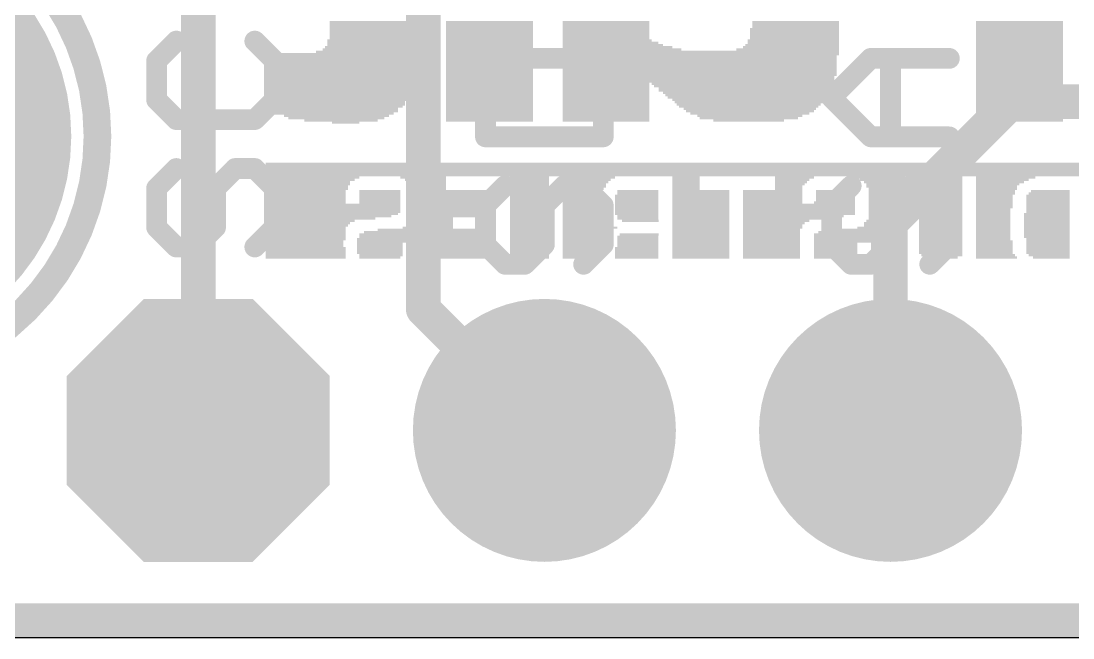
# Model space of a CAD drawing. Extents: x -0.1 to 30.5, y 0 to 19.2.
# Drawn here: x 3.78 to 11.5, y 0 to 4.53 of the extents above; entities that cross this region are included whole.
import ezdxf

# ---------------------------------------------------------------- set-up
doc = ezdxf.new("R2010")
doc.units = 0
for name, color, linetype in [('1', 12, 'CONTINUOUS'), ('16', 132, 'CONTINUOUS'), ('17', 110, 'CONTINUOUS'), ('20', 53, 'CONTINUOUS'), ('21', 40, 'CONTINUOUS'), ('22', 6, 'CONTINUOUS')]:
    doc.layers.add(name, color=color, linetype=linetype)

# ---------------------------------------------------------------- blocks, each defined once
blk = doc.blocks.new('OCTAGONP')
at = {"const_width": 0.5}
blk.add_lwpolyline([(-0.25, -0.1036), (-0.25, 0.1036), (-0.1036, 0.25), (0.1036, 0.25), (0.25, 0.1036), (0.25, -0.1036), (0.1036, -0.25), (-0.1036, -0.25), (-0.25, -0.1036), (-0.25, 0.1036)], dxfattribs=at)
blk = doc.blocks.new('ROUNDP')
at = {"const_width": 0.5}
blk.add_lwpolyline([(0, -0.25, 1), (0, 0.25, 1), (0, -0.25)], format="xyb", dxfattribs=at)
blk = doc.blocks.new('RECT')
blk.add_solid([(-0.5, -0.5), (0.5, -0.5), (-0.5, 0.5), (0.5, 0.5)])

msp = doc.modelspace()

# ---------------------------------------------------------------- linework, layer by layer
at = {"layer": '1', "const_width": 0.254}
for points in [[(6.731, 6.096), (6.731, 2.413)], [(11.049, 3.937), (10.16, 3.048)], [(12.573, 3.937), (11.049, 3.937)], [(10.16, 3.048), (10.16, 1.524)], [(6.731, 2.413), (7.62, 1.524)]]:
    msp.add_lwpolyline(points, dxfattribs=at)
at = {"layer": '1', "const_width": 0.127}
for points in [[(11.049, 4.0005, 1), (11.049, 3.8735)], [(11.0939, 3.8921, 1), (11.0041, 3.9819)], [(10.2235, 3.048, 1), (10.0965, 3.048)], [(10.1151, 3.0929, 1), (10.2049, 3.0031)], [(6.7759, 2.4579, 1), (6.6861, 2.3681)], [(6.6675, 2.413, 1), (6.7945, 2.413)], [(7.5751, 1.4791, 1), (7.6649, 1.5689)], [(10.0965, 1.524, 1), (10.2235, 1.524)]]:
    msp.add_lwpolyline(points, format="xyb", dxfattribs=at)
at = {"layer": '16', "const_width": 0.254}
for points in [[(5.08, 1.524), (5.08, 14.351)], [(0, 0.127), (30.353, 0.127)]]:
    msp.add_lwpolyline(points, dxfattribs=at)
at = {"layer": '16', "const_width": 0.127}
msp.add_lwpolyline([(5.0165, 1.524, 1), (5.1435, 1.524)], format="xyb", dxfattribs=at)
at = {"layer": '20'}
msp.add_line((27.94, 0), (2.54, 0), dxfattribs=at)
at = {"layer": '21'}
for points, const_width in [([(2.54, 1.883, 1), (2.54, 5.483, 1), (2.54, 1.883)], 0.2032), ([(4.9455, 4.355, 1), (4.8916, 4.4089)], 0.0762), ([(5.5217, 4.4089, 1), (5.4678, 4.355)], 0.0762), ([(7.3315, 4.293, 1), (7.3315, 4.2168)], 0.0762), ([(7.3585, 4.228, 1), (7.3046, 4.2819)], 0.0762), ([(7.9347, 4.2819, 1), (7.8808, 4.228)], 0.0762), ([(7.9077, 4.2168, 1), (7.9077, 4.293)], 0.0762), ([(10.0156, 4.293, 1), (10.0156, 4.2168)], 0.0762), ([(10.0425, 4.228, 1), (9.9886, 4.2819)], 0.0762), ([(10.1977, 4.2549, 1), (10.1215, 4.2549)], 0.0762), ([(10.5918, 4.2168, 1), (10.5918, 4.293)], 0.0762), ([(4.7475, 4.2648, 1), (4.8014, 4.2109)], 0.0762), ([(4.8126, 4.2379, 1), (4.7364, 4.2379)], 0.0762), ([(5.6769, 4.2379, 1), (5.6007, 4.2379)], 0.0762), ([(5.6119, 4.2109, 1), (5.6657, 4.2648)], 0.0762), ([(7.1605, 4.1378, 1), (7.2144, 4.0839)], 0.0762), ([(7.2256, 4.1109, 1), (7.1494, 4.1109)], 0.0762), ([(8.0899, 4.1109, 1), (8.0137, 4.1109)], 0.0762), ([(8.0249, 4.0839, 1), (8.0787, 4.1378)], 0.0762), ([(4.8014, 3.9767, 1), (4.7475, 3.9228)], 0.0762), ([(5.6657, 3.9228, 1), (5.6119, 3.9767)], 0.0762), ([(9.7544, 3.9938, 1), (9.7005, 3.9399)], 0.0762), ([(9.7005, 3.9938, 1), (9.7544, 3.9399)], 0.0762), ([(4.7364, 3.9498, 1), (4.8126, 3.9498)], 0.0762), ([(5.6007, 3.9498, 1), (5.6769, 3.9498)], 0.0762), ([(4.9185, 3.8438, 1), (4.9185, 3.7676)], 0.0762), ([(4.8916, 3.7788, 1), (4.9455, 3.8327)], 0.0762), ([(5.4678, 3.8327, 1), (5.5217, 3.7788)], 0.0762), ([(5.4947, 3.7676, 1), (5.4947, 3.8438)], 0.0762), ([(7.1875, 3.7168, 1), (7.1875, 3.6406)], 0.0762), ([(7.1494, 3.6787, 1), (7.2256, 3.6787)], 0.0762), ([(8.0137, 3.6787, 1), (8.0899, 3.6787)], 0.0762), ([(8.0518, 3.6406, 1), (8.0518, 3.7168)], 0.0762), ([(10.0156, 3.7168, 1), (10.0156, 3.6406)], 0.0762), ([(9.9886, 3.6518, 1), (10.0425, 3.7057)], 0.0762), ([(10.1215, 3.6787, 1), (10.1977, 3.6787)], 0.0762), ([(10.5918, 3.6406, 1), (10.5918, 3.7168)], 0.0762), ([(4.9455, 3.4195, 1), (4.8916, 3.4734)], 0.0762), ([(5.3507, 3.4845, 1), (5.3507, 3.4083)], 0.0762), ([(5.3776, 3.4195, 1), (5.3237, 3.4734)], 0.0762), ([(5.5217, 3.4734, 1), (5.4678, 3.4195)], 0.0762), ([(5.4947, 3.4083, 1), (5.4947, 3.4845)], 0.0762), ([(4.7475, 3.3293, 1), (4.8014, 3.2754)], 0.0762), ([(4.8126, 3.3024, 1), (4.7364, 3.3024)], 0.0762), ([(5.2447, 3.3024, 1), (5.1685, 3.3024)], 0.0762), ([(5.1797, 3.3293, 1), (5.2336, 3.2754)], 0.0762), ([(5.6769, 3.3024, 1), (5.6007, 3.3024)], 0.0762), ([(5.6119, 3.2754, 1), (5.6657, 3.3293)], 0.0762), ([(7.3585, 3.2925, 1), (7.3046, 3.3464)], 0.0762), ([(7.7637, 3.3575, 1), (7.7637, 3.2813)], 0.0762), ([(7.7906, 3.2925, 1), (7.7367, 3.3464)], 0.0762), ([(7.9347, 3.3464, 1), (7.8808, 3.2925)], 0.0762), ([(7.9077, 3.2813, 1), (7.9077, 3.3575)], 0.0762), ([(9.8985, 3.2925, 1), (9.8446, 3.3464)], 0.0762), ([(10.3037, 3.3575, 1), (10.3037, 3.2813)], 0.0762), ([(10.3306, 3.2925, 1), (10.2767, 3.3464)], 0.0762), ([(10.4747, 3.3464, 1), (10.4208, 3.2925)], 0.0762), ([(10.4477, 3.2813, 1), (10.4477, 3.3575)], 0.0762), ([(7.2256, 3.1754, 1), (7.1494, 3.1754)], 0.0762), ([(7.6577, 3.1754, 1), (7.5815, 3.1754)], 0.0762), ([(8.0899, 3.1754, 1), (8.0137, 3.1754)], 0.0762), ([(9.7656, 3.1754, 1), (9.6894, 3.1754)], 0.0762), ([(10.1977, 3.1754, 1), (10.1215, 3.1754)], 0.0762), ([(10.6299, 3.1754, 1), (10.5537, 3.1754)], 0.0762), ([(7.1605, 3.2023, 1), (7.2144, 3.1484)], 0.0762), ([(7.5927, 3.2023, 1), (7.6466, 3.1484)], 0.0762), ([(8.0249, 3.1484, 1), (8.0787, 3.2023)], 0.0762), ([(9.7005, 3.2023, 1), (9.7544, 3.1484)], 0.0762), ([(10.1327, 3.2023, 1), (10.1866, 3.1484)], 0.0762), ([(10.5649, 3.1484, 1), (10.6187, 3.2023)], 0.0762), ([(4.8014, 3.0412, 1), (4.7475, 2.9873)], 0.0762), ([(5.2336, 2.9873, 1), (5.1797, 3.0412)], 0.0762), ([(5.6657, 2.9873, 1), (5.6119, 3.0412)], 0.0762), ([(4.7364, 3.0143, 1), (4.8126, 3.0143)], 0.0762), ([(5.1685, 3.0143, 1), (5.2447, 3.0143)], 0.0762), ([(5.6007, 3.0143, 1), (5.6769, 3.0143)], 0.0762), ([(4.9185, 2.9083, 1), (4.9185, 2.8321)], 0.0762), ([(4.8916, 2.8433, 1), (4.9455, 2.8971)], 0.0762), ([(5.0356, 2.8971, 1), (5.0895, 2.8433)], 0.0762), ([(5.0626, 2.8321, 1), (5.0626, 2.9083)], 0.0762), ([(5.4678, 2.8971, 1), (5.5217, 2.8433)], 0.0762), ([(7.2144, 2.9142, 1), (7.1605, 2.8603)], 0.0762), ([(7.6466, 2.8603, 1), (7.5927, 2.9142)], 0.0762), ([(8.0787, 2.8603, 1), (8.0249, 2.9142)], 0.0762), ([(9.7544, 2.9142, 1), (9.7005, 2.8603)], 0.0762), ([(10.1866, 2.8603, 1), (10.1327, 2.9142)], 0.0762), ([(10.6187, 2.8603, 1), (10.5649, 2.9142)], 0.0762), ([(7.1494, 2.8873, 1), (7.2256, 2.8873)], 0.0762), ([(7.5815, 2.8873, 1), (7.6577, 2.8873)], 0.0762), ([(8.0137, 2.8873, 1), (8.0899, 2.8873)], 0.0762), ([(9.6894, 2.8873, 1), (9.7656, 2.8873)], 0.0762), ([(10.1215, 2.8873, 1), (10.1977, 2.8873)], 0.0762), ([(10.5537, 2.8873, 1), (10.6299, 2.8873)], 0.0762), ([(7.3315, 2.7813, 1), (7.3315, 2.7051)], 0.0762), ([(7.3046, 2.7163, 1), (7.3585, 2.7701)], 0.0762), ([(7.4486, 2.7701, 1), (7.5025, 2.7163)], 0.0762), ([(7.4756, 2.7051, 1), (7.4756, 2.7813)], 0.0762), ([(7.8808, 2.7701, 1), (7.9347, 2.7163)], 0.0762), ([(9.8715, 2.7813, 1), (9.8715, 2.7051)], 0.0762), ([(9.8446, 2.7163, 1), (9.8985, 2.7701)], 0.0762), ([(9.9886, 2.7701, 1), (10.0425, 2.7163)], 0.0762), ([(10.0156, 2.7051, 1), (10.0156, 2.7813)], 0.0762), ([(10.4208, 2.7701, 1), (10.4747, 2.7163)], 0.0762)]:
    msp.add_lwpolyline(points, format="xyb", dxfattribs=dict(at, const_width=const_width))
at = {"layer": '21', "const_width": 0.1524}
for points in [[(4.9185, 4.3819), (4.7745, 4.2379)], [(5.6388, 4.2379), (5.4947, 4.3819)], [(7.3315, 4.2549), (7.1875, 4.1109)], [(7.9077, 4.2549), (7.3315, 4.2549)], [(8.0518, 4.1109), (7.9077, 4.2549)], [(9.7275, 3.9668), (10.0156, 4.2549)], [(10.0156, 4.2549), (10.5918, 4.2549)], [(10.1596, 3.6787), (10.1596, 4.2549)], [(4.7745, 4.2379), (4.7745, 3.9498)], [(5.6388, 3.9498), (5.6388, 4.2379)], [(7.1875, 4.1109), (7.1875, 3.6787)], [(8.0518, 3.6787), (8.0518, 4.1109)], [(4.7745, 3.9498), (4.9185, 3.8057)], [(5.4947, 3.8057), (5.6388, 3.9498)], [(10.0156, 3.6787), (9.7275, 3.9668)], [(4.9185, 3.8057), (5.4947, 3.8057)], [(7.1875, 3.6787), (8.0518, 3.6787)], [(10.5918, 3.6787), (10.0156, 3.6787)], [(4.9185, 3.4464), (4.7745, 3.3024)], [(5.2066, 3.3024), (5.3507, 3.4464)], [(5.3507, 3.4464), (5.4947, 3.4464)], [(5.4947, 3.4464), (5.6388, 3.3024)], [(4.7745, 3.3024), (4.7745, 3.0143)], [(5.2066, 3.0143), (5.2066, 3.3024)], [(5.6388, 3.3024), (5.6388, 3.0143)], [(7.3315, 3.3194), (7.1875, 3.1754)], [(7.6196, 3.1754), (7.7637, 3.3194)], [(7.7637, 3.3194), (7.9077, 3.3194)], [(7.9077, 3.3194), (8.0518, 3.1754)], [(9.8715, 3.3194), (9.7275, 3.1754)], [(10.1596, 3.1754), (10.3037, 3.3194)], [(10.3037, 3.3194), (10.4477, 3.3194)], [(10.4477, 3.3194), (10.5918, 3.1754)], [(7.1875, 3.1754), (7.1875, 2.8873)], [(7.6196, 2.8873), (7.6196, 3.1754)], [(8.0518, 3.1754), (8.0518, 2.8873)], [(9.7275, 3.1754), (9.7275, 2.8873)], [(10.1596, 2.8873), (10.1596, 3.1754)], [(10.5918, 3.1754), (10.5918, 2.8873)], [(4.7745, 3.0143), (4.9185, 2.8702)], [(5.0626, 2.8702), (5.2066, 3.0143)], [(5.6388, 3.0143), (5.4947, 2.8702)], [(4.9185, 2.8702), (5.0626, 2.8702)], [(7.1875, 2.8873), (7.3315, 2.7432)], [(7.4756, 2.7432), (7.6196, 2.8873)], [(8.0518, 2.8873), (7.9077, 2.7432)], [(9.7275, 2.8873), (9.8715, 2.7432)], [(10.0156, 2.7432), (10.1596, 2.8873)], [(10.5918, 2.8873), (10.4477, 2.7432)], [(7.3315, 2.7432), (7.4756, 2.7432)], [(9.8715, 2.7432), (10.0156, 2.7432)]]:
    msp.add_lwpolyline(points, dxfattribs=at)

# ---------------------------------------------------------------- block references
at = {"layer": '17', "xscale": 3.216, "yscale": 3.216}
msp.add_blockref('ROUNDP', (2.54, 3.683), dxfattribs=at)
msp.add_blockref('ROUNDP', (2.54, 3.683), dxfattribs=at)
at = {"layer": '17', "xscale": 1.9304, "yscale": 1.9304, "rotation": 90}
for name, p in [('OCTAGONP', (5.08, 1.524)), ('OCTAGONP', (5.08, 1.524)), ('ROUNDP', (7.62, 1.524)), ('ROUNDP', (7.62, 1.524)), ('ROUNDP', (10.16, 1.524)), ('ROUNDP', (10.16, 1.524))]:
    msp.add_blockref(name, p, dxfattribs=at)
at = {"layer": '22', "rotation": 180}
for p, xscale, yscale in [((6.362, 4.5207), 0.6371, 0.0168), ((6.362, 4.5039), 0.6371, 0.0168), ((6.362, 4.4872), 0.6371, 0.0167), ((6.362, 4.4704), 0.6371, 0.0168), ((7.2169, 4.5207), 0.637, 0.0168), ((7.2169, 4.5039), 0.637, 0.0168), ((7.2169, 4.4872), 0.637, 0.0167), ((7.2169, 4.4704), 0.637, 0.0168), ((8.0718, 4.5207), 0.6371, 0.0168), ((8.0718, 4.5039), 0.6371, 0.0168), ((8.0718, 4.4872), 0.6371, 0.0167), ((8.0718, 4.4704), 0.6371, 0.0168), ((9.4549, 4.4704), 0.6538, 0.0168), ((9.4633, 4.5207), 0.637, 0.0168), ((9.4633, 4.5039), 0.637, 0.0168), ((9.4633, 4.4872), 0.637, 0.0167), ((11.1062, 4.5207), 0.6371, 0.0168), ((11.1062, 4.5039), 0.6371, 0.0168), ((11.1062, 4.4872), 0.6371, 0.0167), ((11.1062, 4.4704), 0.6371, 0.0168), ((6.362, 4.4537), 0.6371, 0.0167), ((6.362, 4.4369), 0.6371, 0.0168), ((6.362, 4.4201), 0.6371, 0.0168), ((6.362, 4.4034), 0.6371, 0.0167), ((7.2169, 4.4537), 0.637, 0.0167), ((7.2169, 4.4369), 0.637, 0.0168), ((7.2169, 4.4201), 0.637, 0.0168), ((7.2169, 4.4034), 0.637, 0.0167), ((8.0718, 4.4537), 0.6371, 0.0167), ((8.0718, 4.4369), 0.6371, 0.0168), ((8.0718, 4.4201), 0.6371, 0.0168), ((8.0718, 4.4034), 0.6371, 0.0167), ((9.4549, 4.4537), 0.6538, 0.0167), ((9.4549, 4.4369), 0.6538, 0.0168), ((9.4549, 4.4201), 0.6538, 0.0168), ((9.4549, 4.4034), 0.6538, 0.0167), ((11.1062, 4.4537), 0.6371, 0.0167), ((11.1062, 4.4369), 0.6371, 0.0168), ((11.1062, 4.4201), 0.6371, 0.0168), ((11.1062, 4.4034), 0.6371, 0.0167), ((6.3368, 4.3195), 0.6874, 0.0168), ((6.3452, 4.3363), 0.6706, 0.0168), ((6.3536, 4.3866), 0.6538, 0.0168), ((6.3536, 4.3698), 0.6538, 0.0168), ((6.3536, 4.3531), 0.6538, 0.0167), ((7.2169, 4.3866), 0.637, 0.0168), ((7.2169, 4.3698), 0.637, 0.0168), ((7.2169, 4.3531), 0.637, 0.0167), ((7.2169, 4.3363), 0.637, 0.0168), ((7.2169, 4.3195), 0.637, 0.0168), ((8.1053, 4.3698), 0.7041, 0.0168), ((8.1221, 4.3531), 0.7377, 0.0167), ((8.1556, 4.3363), 0.8047, 0.0168), ((8.0802, 4.3866), 0.6538, 0.0168), ((8.1892, 4.3195), 0.8718, 0.0168), ((9.4046, 4.3195), 0.7544, 0.0168), ((9.4298, 4.3363), 0.7041, 0.0168), ((9.4382, 4.3531), 0.6873, 0.0167), ((9.4465, 4.3866), 0.6706, 0.0168), ((9.4465, 4.3698), 0.6706, 0.0168), ((11.1062, 4.3866), 0.6371, 0.0168), ((11.1062, 4.3698), 0.6371, 0.0168), ((11.1062, 4.3531), 0.6371, 0.0167), ((11.1062, 4.3363), 0.6371, 0.0168), ((11.1062, 4.3195), 0.6371, 0.0168), ((6.1273, 4.286), 1.1065, 0.0168), ((6.1273, 4.2693), 1.1065, 0.0167), ((6.1273, 4.2525), 1.1065, 0.0168), ((6.3117, 4.3028), 0.7377, 0.0167), ((7.2169, 4.3028), 0.637, 0.0167), ((7.2169, 4.286), 0.637, 0.0168), ((7.2169, 4.2693), 0.637, 0.0167), ((7.2169, 4.2525), 0.637, 0.0168), ((8.7675, 4.3028), 2.0285, 0.0167), ((8.7675, 4.286), 2.0285, 0.0168), ((8.7591, 4.2693), 2.0117, 0.0167), ((8.7591, 4.2525), 2.0117, 0.0168), ((11.1062, 4.3028), 0.6371, 0.0167), ((11.1062, 4.286), 0.6371, 0.0168), ((11.1062, 4.2693), 0.6371, 0.0167), ((11.1062, 4.2525), 0.6371, 0.0168), ((6.1273, 4.2357), 1.1065, 0.0168), ((6.1273, 4.219), 1.1065, 0.0167), ((6.1273, 4.2022), 1.1065, 0.0168), ((6.1273, 4.1854), 1.1065, 0.0168), ((6.1273, 4.1687), 1.1065, 0.0167), ((7.2169, 4.2357), 0.637, 0.0168), ((7.2169, 4.219), 0.637, 0.0167), ((7.2169, 4.2022), 0.637, 0.0168), ((7.2169, 4.1854), 0.637, 0.0168), ((7.2169, 4.1687), 0.637, 0.0167), ((8.7591, 4.2357), 2.0117, 0.0168), ((8.7591, 4.219), 2.0117, 0.0167), ((8.7591, 4.2022), 2.0117, 0.0168), ((8.7591, 4.1854), 2.0117, 0.0168), ((8.7591, 4.1687), 2.0117, 0.0167), ((11.1062, 4.2357), 0.6371, 0.0168), ((11.1062, 4.219), 0.6371, 0.0167), ((11.1062, 4.2022), 0.6371, 0.0168), ((11.1062, 4.1854), 0.6371, 0.0168), ((11.1062, 4.1687), 0.6371, 0.0167), ((6.1273, 4.1519), 1.1065, 0.0168), ((6.1189, 4.1351), 1.0897, 0.0168), ((6.1189, 4.1184), 1.0897, 0.0167), ((6.1189, 4.1016), 1.0897, 0.0168), ((6.1189, 4.0848), 1.0897, 0.0168), ((7.2169, 4.1519), 0.637, 0.0168), ((7.2169, 4.1351), 0.637, 0.0168), ((7.2169, 4.1184), 0.637, 0.0167), ((7.2169, 4.1016), 0.637, 0.0168), ((7.2169, 4.0848), 0.637, 0.0168), ((8.7591, 4.1519), 2.0117, 0.0168), ((8.7591, 4.1351), 2.0117, 0.0168), ((8.7508, 4.1184), 1.995, 0.0167), ((8.7508, 4.1016), 1.995, 0.0168), ((8.7508, 4.0848), 1.995, 0.0168), ((11.1062, 4.1519), 0.6371, 0.0168), ((11.1062, 4.1351), 0.6371, 0.0168), ((11.1062, 4.1184), 0.6371, 0.0167), ((11.1062, 4.1016), 0.6371, 0.0168), ((11.1062, 4.0848), 0.6371, 0.0168), ((6.1189, 4.0681), 1.0897, 0.0167), ((6.1105, 4.0513), 1.0729, 0.0168), ((6.1105, 4.0346), 1.0729, 0.0167), ((6.1105, 4.0178), 1.0729, 0.0168), ((7.2169, 4.0681), 0.637, 0.0167), ((7.2169, 4.0513), 0.637, 0.0168), ((7.2169, 4.0346), 0.637, 0.0167), ((7.2169, 4.0178), 0.637, 0.0168), ((8.0718, 4.0681), 0.6371, 0.0167), ((8.0718, 4.0513), 0.6371, 0.0168), ((8.0718, 4.0346), 0.6371, 0.0167), ((8.0718, 4.0178), 0.6371, 0.0168), ((9.0777, 4.0681), 1.3412, 0.0167), ((9.0777, 4.0513), 1.3076, 0.0168), ((9.0945, 4.0346), 1.2741, 0.0167), ((9.0861, 4.0178), 1.2573, 0.0168), ((11.1062, 4.0681), 0.6371, 0.0167), ((11.1062, 4.0513), 0.6371, 0.0168), ((11.1062, 4.0346), 0.6371, 0.0167), ((11.1062, 4.0178), 0.6371, 0.0168), ((6.1105, 4.001), 1.0729, 0.0168), ((6.1021, 3.9843), 1.0562, 0.0167), ((6.1021, 3.9675), 1.0562, 0.0168), ((6.0937, 3.9507), 1.0394, 0.0168), ((6.0853, 3.934), 1.0226, 0.0167), ((7.2169, 4.001), 0.637, 0.0168), ((7.2169, 3.9843), 0.637, 0.0167), ((7.2169, 3.9675), 0.637, 0.0168), ((7.2169, 3.9507), 0.637, 0.0168), ((7.2169, 3.934), 0.637, 0.0167), ((8.0718, 4.001), 0.6371, 0.0168), ((8.0718, 3.9843), 0.6371, 0.0167), ((8.0718, 3.9675), 0.6371, 0.0168), ((8.0718, 3.9507), 0.6371, 0.0168), ((8.0718, 3.934), 0.6371, 0.0167), ((9.1029, 4.001), 1.2237, 0.0168), ((9.1029, 3.9843), 1.1903, 0.0167), ((9.1113, 3.9675), 1.1735, 0.0168), ((9.1196, 3.9507), 1.1232, 0.0168), ((9.1196, 3.934), 1.0896, 0.0167), ((11.1062, 4.001), 0.6371, 0.0168), ((11.1062, 3.9843), 0.6371, 0.0167), ((11.1062, 3.9675), 0.6371, 0.0168), ((11.1062, 3.9507), 0.6371, 0.0168), ((11.1062, 3.934), 0.6371, 0.0167), ((6.0853, 3.9172), 1.0226, 0.0168), ((6.077, 3.9004), 1.0059, 0.0168), ((6.0602, 3.8837), 0.9723, 0.0167), ((6.0602, 3.8669), 0.9723, 0.0168), ((7.2169, 3.9172), 0.637, 0.0168), ((7.2169, 3.9004), 0.637, 0.0168), ((7.2169, 3.8837), 0.637, 0.0167), ((7.2169, 3.8669), 0.637, 0.0168), ((8.0718, 3.9172), 0.6371, 0.0168), ((8.0718, 3.9004), 0.6371, 0.0168), ((8.0718, 3.8837), 0.6371, 0.0167), ((8.0718, 3.8669), 0.6371, 0.0168), ((9.1196, 3.9172), 1.0562, 0.0168), ((9.1196, 3.9004), 1.0226, 0.0168), ((9.128, 3.8837), 0.9724, 0.0167), ((9.128, 3.8669), 0.9388, 0.0168), ((11.1062, 3.9172), 0.6371, 0.0168), ((11.1062, 3.9004), 0.6371, 0.0168), ((11.1062, 3.8837), 0.6371, 0.0167), ((11.1062, 3.8669), 0.6371, 0.0168), ((6.077, 3.8502), 0.8717, 0.0167), ((6.0937, 3.8334), 0.7712, 0.0168), ((6.0938, 3.8166), 0.7041, 0.0168), ((6.1273, 3.7999), 0.5365, 0.0167), ((6.1608, 3.7831), 0.2012, 0.0168), ((7.2169, 3.8502), 0.637, 0.0167), ((7.2169, 3.8334), 0.637, 0.0168), ((7.2169, 3.8166), 0.637, 0.0168), ((7.2169, 3.7999), 0.637, 0.0167), ((8.0718, 3.8502), 0.6371, 0.0167), ((8.0718, 3.8334), 0.6371, 0.0168), ((8.0718, 3.8166), 0.6371, 0.0168), ((8.0718, 3.7999), 0.6371, 0.0167), ((9.128, 3.8502), 0.8718, 0.0167), ((9.128, 3.8334), 0.7712, 0.0168), ((9.1196, 3.8166), 0.7208, 0.0168), ((9.1197, 3.7999), 0.5197, 0.0167), ((11.1062, 3.8502), 0.6371, 0.0167), ((11.1062, 3.8334), 0.6371, 0.0168), ((11.1062, 3.8166), 0.6371, 0.0168), ((11.1062, 3.7999), 0.6371, 0.0167), ((12.573, 3.4813), 13.998, 0.0168), ((12.573, 3.4646), 13.998, 0.0167), ((12.573, 3.4478), 13.998, 0.0168), ((12.573, 3.4311), 13.998, 0.0167), ((12.573, 3.4143), 13.998, 0.0168), ((12.573, 3.3975), 13.998, 0.0168), ((5.8841, 3.3472), 0.6203, 0.0168), ((5.8841, 3.3305), 0.6203, 0.0167), ((5.9177, 3.3808), 0.6874, 0.0167), ((5.9009, 3.364), 0.6538, 0.0168), ((5.8758, 3.3137), 0.6035, 0.0168), ((6.7308, 3.3808), 0.3353, 0.0167), ((6.7475, 3.364), 0.3018, 0.0168), ((6.7643, 3.3472), 0.2682, 0.0168), ((6.7727, 3.3305), 0.2515, 0.0167), ((6.7727, 3.3137), 0.2515, 0.0168), ((7.5103, 3.3808), 0.285, 0.0167), ((7.5103, 3.364), 0.285, 0.0168), ((7.5103, 3.3472), 0.285, 0.0168), ((7.5103, 3.3305), 0.285, 0.0167), ((7.5103, 3.3137), 0.285, 0.0168), ((7.9461, 3.3808), 0.3856, 0.0167), ((7.9126, 3.3305), 0.3186, 0.0167), ((7.9126, 3.3137), 0.3186, 0.0168), ((7.9294, 3.364), 0.3521, 0.0168), ((7.921, 3.3472), 0.3353, 0.0168), ((8.6586, 3.3808), 0.2012, 0.0167), ((8.6586, 3.364), 0.2012, 0.0168), ((8.6586, 3.3472), 0.2012, 0.0168), ((8.6586, 3.3305), 0.2012, 0.0167), ((8.6586, 3.3137), 0.2012, 0.0168), ((9.4549, 3.3808), 0.285, 0.0167), ((9.413, 3.3137), 0.2012, 0.0168), ((9.4382, 3.364), 0.2515, 0.0168), ((9.4298, 3.3472), 0.2347, 0.0168), ((9.4214, 3.3305), 0.2179, 0.0167), ((10.0835, 3.3808), 0.3688, 0.0167), ((10.1003, 3.364), 0.3352, 0.0168), ((10.1171, 3.3472), 0.3017, 0.0168), ((10.1255, 3.3305), 0.2849, 0.0167), ((10.1255, 3.3137), 0.2849, 0.0168), ((10.5278, 3.3808), 0.3185, 0.0167), ((10.5278, 3.364), 0.3185, 0.0168), ((10.5278, 3.3472), 0.3185, 0.0168), ((10.5278, 3.3305), 0.3185, 0.0167), ((10.5278, 3.3137), 0.3185, 0.0168), ((11.0056, 3.3808), 0.4359, 0.0167), ((10.9804, 3.364), 0.3856, 0.0168), ((10.9637, 3.3472), 0.3521, 0.0168), ((10.9469, 3.3305), 0.3185, 0.0167), ((10.9385, 3.3137), 0.3018, 0.0168), ((5.8758, 3.2969), 0.6035, 0.0168), ((5.8674, 3.2802), 0.5868, 0.0167), ((5.8674, 3.2634), 0.5868, 0.0168), ((5.8674, 3.2466), 0.5868, 0.0168), ((6.4123, 3.2802), 0.3017, 0.0167), ((6.4123, 3.2634), 0.3017, 0.0168), ((6.4123, 3.2466), 0.3017, 0.0168), ((6.9487, 3.2802), 0.6035, 0.0167), ((6.7727, 3.2969), 0.2515, 0.0168), ((6.9571, 3.2634), 0.5867, 0.0168), ((6.9571, 3.2466), 0.5867, 0.0168), ((7.5103, 3.2969), 0.285, 0.0168), ((7.5103, 3.2802), 0.285, 0.0167), ((7.5103, 3.2634), 0.285, 0.0168), ((7.5103, 3.2466), 0.285, 0.0168), ((7.9042, 3.2969), 0.3018, 0.0168), ((7.8958, 3.2802), 0.285, 0.0167), ((7.8958, 3.2634), 0.285, 0.0168), ((7.8958, 3.2466), 0.285, 0.0168), ((8.2981, 3.2466), 0.3185, 0.0168), ((8.3065, 3.2802), 0.3017, 0.0167), ((8.3065, 3.2634), 0.3017, 0.0168), ((8.7675, 3.2802), 0.4191, 0.0167), ((8.7675, 3.2634), 0.4191, 0.0168), ((8.7675, 3.2466), 0.4191, 0.0168), ((8.6586, 3.2969), 0.2012, 0.0168), ((9.2957, 3.2802), 0.4359, 0.0167), ((9.2957, 3.2634), 0.4359, 0.0168), ((9.2957, 3.2466), 0.4359, 0.0168), ((9.413, 3.2969), 0.2012, 0.0168), ((9.7567, 3.2802), 0.2849, 0.0167), ((9.7567, 3.2634), 0.2849, 0.0168), ((9.7567, 3.2466), 0.2849, 0.0168), ((10.1338, 3.2969), 0.2682, 0.0168), ((10.1338, 3.2802), 0.2682, 0.0167), ((10.1338, 3.2634), 0.2682, 0.0168), ((10.1338, 3.2466), 0.2682, 0.0168), ((10.5278, 3.2969), 0.3185, 0.0168), ((10.5278, 3.2802), 0.3185, 0.0167), ((10.5278, 3.2634), 0.3185, 0.0168), ((10.5278, 3.2466), 0.3185, 0.0168), ((10.9385, 3.2969), 0.3018, 0.0168), ((10.9301, 3.2802), 0.285, 0.0167), ((10.9301, 3.2634), 0.285, 0.0168), ((10.9218, 3.2466), 0.2683, 0.0168), ((11.3157, 3.2466), 0.3186, 0.0168), ((11.3241, 3.2634), 0.3018, 0.0168), ((11.3325, 3.2802), 0.285, 0.0167), ((5.8674, 3.2299), 0.5868, 0.0167), ((5.8674, 3.2131), 0.5868, 0.0168), ((5.8674, 3.1964), 0.5868, 0.0167), ((6.0686, 3.1796), 0.9891, 0.0168), ((6.0686, 3.1628), 0.9891, 0.0168), ((6.4123, 3.2299), 0.3017, 0.0167), ((6.4123, 3.2131), 0.3017, 0.0168), ((6.4123, 3.1964), 0.3017, 0.0167), ((6.9571, 3.2299), 0.5867, 0.0167), ((6.9571, 3.2131), 0.5867, 0.0168), ((6.9571, 3.1964), 0.5867, 0.0167), ((6.9571, 3.1796), 0.5867, 0.0168), ((6.9571, 3.1628), 0.5867, 0.0168), ((7.5103, 3.2299), 0.285, 0.0167), ((7.5103, 3.2131), 0.285, 0.0168), ((7.5103, 3.1964), 0.285, 0.0167), ((7.5103, 3.1796), 0.285, 0.0168), ((7.5103, 3.1628), 0.285, 0.0168), ((7.8958, 3.2299), 0.285, 0.0167), ((7.8958, 3.2131), 0.285, 0.0168), ((7.8958, 3.1964), 0.285, 0.0167), ((7.8958, 3.1796), 0.285, 0.0168), ((7.8958, 3.1628), 0.285, 0.0168), ((8.2981, 3.2299), 0.3185, 0.0167), ((8.2981, 3.2131), 0.3185, 0.0168), ((8.2981, 3.1964), 0.3185, 0.0167), ((8.2981, 3.1796), 0.3185, 0.0168), ((8.2981, 3.1628), 0.3185, 0.0168), ((8.7675, 3.2299), 0.4191, 0.0167), ((8.7675, 3.2131), 0.4191, 0.0168), ((8.7675, 3.1964), 0.4191, 0.0167), ((8.7675, 3.1796), 0.4191, 0.0168), ((8.7675, 3.1628), 0.4191, 0.0168), ((9.2957, 3.2299), 0.4359, 0.0167), ((9.2957, 3.2131), 0.4359, 0.0168), ((9.2957, 3.1964), 0.4359, 0.0167), ((9.4884, 3.1796), 0.8214, 0.0168), ((9.4884, 3.1628), 0.8214, 0.0168), ((9.7483, 3.1964), 0.3017, 0.0167), ((9.7567, 3.2299), 0.2849, 0.0167), ((9.7567, 3.2131), 0.2849, 0.0168), ((10.1338, 3.2299), 0.2682, 0.0167), ((10.1338, 3.2131), 0.2682, 0.0168), ((10.1338, 3.1964), 0.2682, 0.0167), ((10.1338, 3.1796), 0.2682, 0.0168), ((10.1338, 3.1628), 0.2682, 0.0168), ((10.5278, 3.2299), 0.3185, 0.0167), ((10.5278, 3.2131), 0.3185, 0.0168), ((10.5278, 3.1964), 0.3185, 0.0167), ((10.5278, 3.1796), 0.3185, 0.0168), ((10.5278, 3.1628), 0.3185, 0.0168), ((10.9218, 3.2299), 0.2683, 0.0167), ((10.9218, 3.2131), 0.2683, 0.0168), ((10.9218, 3.1964), 0.2683, 0.0167), ((10.9218, 3.1796), 0.2683, 0.0168), ((10.9218, 3.1628), 0.2683, 0.0168), ((11.3157, 3.2299), 0.3186, 0.0167), ((11.3157, 3.2131), 0.3186, 0.0168), ((11.3157, 3.1964), 0.3186, 0.0167), ((11.3157, 3.1796), 0.3186, 0.0168), ((11.3157, 3.1628), 0.3186, 0.0168), ((6.0686, 3.1461), 0.9891, 0.0167), ((6.0686, 3.1293), 0.9891, 0.0168), ((6.0602, 3.1125), 0.9723, 0.0168), ((6.035, 3.0958), 0.922, 0.0167), ((6.9487, 3.0958), 0.6035, 0.0167), ((6.9571, 3.1461), 0.5867, 0.0167), ((6.9571, 3.1293), 0.5867, 0.0168), ((6.9571, 3.1125), 0.5867, 0.0168), ((7.5103, 3.1461), 0.285, 0.0167), ((7.5103, 3.1293), 0.285, 0.0168), ((7.5103, 3.1125), 0.285, 0.0168), ((7.5103, 3.0958), 0.285, 0.0167), ((7.8958, 3.1461), 0.285, 0.0167), ((7.8958, 3.1293), 0.285, 0.0168), ((7.8958, 3.1125), 0.285, 0.0168), ((7.9042, 3.0958), 0.3018, 0.0167), ((8.2981, 3.1461), 0.3185, 0.0167), ((8.2981, 3.1293), 0.3185, 0.0168), ((8.2981, 3.1125), 0.3185, 0.0168), ((8.3065, 3.0958), 0.3017, 0.0167), ((8.7675, 3.1461), 0.4191, 0.0167), ((8.7675, 3.1293), 0.4191, 0.0168), ((8.7675, 3.1125), 0.4191, 0.0168), ((8.7675, 3.0958), 0.4191, 0.0167), ((9.4884, 3.1461), 0.8214, 0.0167), ((9.4884, 3.1293), 0.8214, 0.0168), ((9.4884, 3.1125), 0.8214, 0.0168), ((9.4465, 3.0958), 0.7376, 0.0167), ((10.1338, 3.1461), 0.2682, 0.0167), ((10.1338, 3.1293), 0.2682, 0.0168), ((10.1338, 3.1125), 0.2682, 0.0168), ((10.1338, 3.0958), 0.2682, 0.0167), ((10.5278, 3.1461), 0.3185, 0.0167), ((10.5278, 3.1293), 0.3185, 0.0168), ((10.5278, 3.1125), 0.3185, 0.0168), ((10.5278, 3.0958), 0.3185, 0.0167), ((10.9134, 3.1461), 0.2515, 0.0167), ((10.9134, 3.1293), 0.2515, 0.0168), ((10.9134, 3.1125), 0.2515, 0.0168), ((10.9134, 3.0958), 0.2515, 0.0167), ((11.3074, 3.1125), 0.3353, 0.0168), ((11.3074, 3.0958), 0.3353, 0.0167), ((11.3157, 3.1461), 0.3186, 0.0167), ((11.3157, 3.1293), 0.3186, 0.0168), ((5.8841, 3.0455), 0.6203, 0.0167), ((5.9764, 3.079), 0.8047, 0.0168), ((5.9009, 3.0622), 0.6538, 0.0168), ((5.8758, 3.0287), 0.6035, 0.0168), ((5.8674, 3.012), 0.5868, 0.0167), ((6.7643, 3.012), 0.3688, 0.0167), ((6.7895, 3.0455), 0.3185, 0.0167), ((6.7895, 3.0287), 0.3185, 0.0168), ((6.7978, 3.079), 0.3018, 0.0168), ((6.7978, 3.0622), 0.3018, 0.0168), ((7.5103, 3.079), 0.285, 0.0168), ((7.5103, 3.0622), 0.285, 0.0168), ((7.5103, 3.0455), 0.285, 0.0167), ((7.5103, 3.0287), 0.285, 0.0168), ((7.5103, 3.012), 0.285, 0.0167), ((7.9042, 3.079), 0.3018, 0.0168), ((7.9126, 3.0622), 0.3186, 0.0168), ((7.9545, 3.012), 0.4024, 0.0167), ((7.921, 3.0455), 0.3353, 0.0167), ((7.9378, 3.0287), 0.3689, 0.0168), ((8.3065, 3.079), 0.3017, 0.0168), ((8.3233, 3.0622), 0.2682, 0.0168), ((8.7675, 3.079), 0.4191, 0.0168), ((8.7675, 3.0622), 0.4191, 0.0168), ((8.7675, 3.0455), 0.4191, 0.0167), ((8.7675, 3.0287), 0.4191, 0.0168), ((8.7675, 3.012), 0.4191, 0.0167), ((9.3962, 3.079), 0.637, 0.0168), ((9.3208, 3.0622), 0.4862, 0.0168), ((9.304, 3.0455), 0.4526, 0.0167), ((9.2957, 3.0287), 0.4359, 0.0168), ((9.2957, 3.012), 0.4359, 0.0167), ((10.0919, 3.012), 0.352, 0.0167), ((10.1171, 3.0455), 0.3017, 0.0167), ((10.1171, 3.0287), 0.3017, 0.0168), ((10.1255, 3.0622), 0.2849, 0.0168), ((10.1338, 3.079), 0.2682, 0.0168), ((10.5278, 3.079), 0.3185, 0.0168), ((10.5278, 3.0622), 0.3185, 0.0168), ((10.5278, 3.0455), 0.3185, 0.0167), ((10.5278, 3.0287), 0.3185, 0.0168), ((10.5278, 3.012), 0.3185, 0.0167), ((10.9134, 3.079), 0.2515, 0.0168), ((10.9134, 3.0622), 0.2515, 0.0168), ((10.9134, 3.0455), 0.2515, 0.0167), ((10.9134, 3.0287), 0.2515, 0.0168), ((10.9134, 3.012), 0.2515, 0.0167), ((11.3074, 3.079), 0.3353, 0.0168), ((11.3074, 3.0622), 0.3353, 0.0168), ((11.3074, 3.0455), 0.3353, 0.0167), ((11.3074, 3.0287), 0.3353, 0.0168), ((11.3074, 3.012), 0.3353, 0.0167), ((5.8674, 2.9952), 0.5868, 0.0168), ((5.8674, 2.9784), 0.5868, 0.0168), ((5.8674, 2.9617), 0.5868, 0.0167), ((5.8674, 2.9449), 0.5868, 0.0168), ((5.8674, 2.9281), 0.5868, 0.0168), ((6.7475, 2.9281), 1.0058, 0.0168), ((6.7559, 2.9617), 0.989, 0.0167), ((6.7559, 2.9449), 0.989, 0.0168), ((6.7727, 2.9784), 0.9555, 0.0168), ((6.823, 2.9952), 0.8549, 0.0168), ((7.5103, 2.9952), 0.285, 0.0168), ((7.5103, 2.9784), 0.285, 0.0168), ((7.5103, 2.9617), 0.285, 0.0167), ((7.5103, 2.9449), 0.285, 0.0168), ((7.5103, 2.9281), 0.285, 0.0168), ((7.9126, 2.9784), 0.3186, 0.0168), ((7.9126, 2.9617), 0.3186, 0.0167), ((7.9042, 2.9449), 0.3018, 0.0168), ((7.9042, 2.9281), 0.3018, 0.0168), ((7.921, 2.9952), 0.3353, 0.0168), ((8.3065, 2.9449), 0.3017, 0.0168), ((8.3065, 2.9281), 0.3017, 0.0168), ((8.3149, 2.9617), 0.285, 0.0167), ((8.7675, 2.9952), 0.4191, 0.0168), ((8.7675, 2.9784), 0.4191, 0.0168), ((8.7675, 2.9617), 0.4191, 0.0167), ((8.7675, 2.9449), 0.4191, 0.0168), ((8.7675, 2.9281), 0.4191, 0.0168), ((9.2873, 2.9952), 0.4191, 0.0168), ((9.2873, 2.9784), 0.4191, 0.0168), ((9.2873, 2.9617), 0.4191, 0.0167), ((9.2873, 2.9449), 0.4191, 0.0168), ((9.2873, 2.9281), 0.4191, 0.0168), ((9.9327, 2.9617), 0.6705, 0.0167), ((9.9327, 2.9449), 0.6705, 0.0168), ((9.9327, 2.9281), 0.6705, 0.0168), ((9.9494, 2.9784), 0.637, 0.0168), ((9.9997, 2.9952), 0.5364, 0.0168), ((10.5278, 2.9952), 0.3185, 0.0168), ((10.5278, 2.9784), 0.3185, 0.0168), ((10.5278, 2.9617), 0.3185, 0.0167), ((10.5278, 2.9449), 0.3185, 0.0168), ((10.5278, 2.9281), 0.3185, 0.0168), ((10.9134, 2.9952), 0.2515, 0.0168), ((10.9134, 2.9784), 0.2515, 0.0168), ((10.9134, 2.9617), 0.2515, 0.0167), ((10.9134, 2.9449), 0.2515, 0.0168), ((10.9134, 2.9281), 0.2515, 0.0168), ((11.3074, 2.9952), 0.3353, 0.0168), ((11.3074, 2.9784), 0.3353, 0.0168), ((11.3074, 2.9617), 0.3353, 0.0167), ((11.3074, 2.9449), 0.3353, 0.0168), ((11.3157, 2.9281), 0.3186, 0.0168), ((5.859, 2.9114), 0.57, 0.0167), ((5.859, 2.8946), 0.57, 0.0168), ((5.859, 2.8778), 0.57, 0.0168), ((5.8674, 2.8611), 0.5868, 0.0167), ((6.7475, 2.9114), 1.0058, 0.0167), ((6.4123, 2.8946), 0.3353, 0.0168), ((6.4123, 2.8778), 0.3353, 0.0168), ((6.4123, 2.8611), 0.3353, 0.0167), ((6.9655, 2.8946), 0.5699, 0.0168), ((6.9655, 2.8778), 0.5699, 0.0168), ((6.9655, 2.8611), 0.5699, 0.0167), ((7.5103, 2.9114), 0.285, 0.0167), ((7.5103, 2.8946), 0.285, 0.0168), ((7.5103, 2.8778), 0.285, 0.0168), ((7.5103, 2.8611), 0.285, 0.0167), ((7.9042, 2.9114), 0.3018, 0.0167), ((7.8958, 2.8946), 0.285, 0.0168), ((7.8958, 2.8778), 0.285, 0.0168), ((7.8958, 2.8611), 0.285, 0.0167), ((8.2981, 2.8611), 0.3185, 0.0167), ((8.3065, 2.9114), 0.3017, 0.0167), ((8.3065, 2.8946), 0.3017, 0.0168), ((8.3065, 2.8778), 0.3017, 0.0168), ((8.7675, 2.9114), 0.4191, 0.0167), ((8.7675, 2.8946), 0.4191, 0.0168), ((8.7675, 2.8778), 0.4191, 0.0168), ((8.7675, 2.8611), 0.4191, 0.0167), ((9.2873, 2.9114), 0.4191, 0.0167), ((9.2873, 2.8946), 0.4191, 0.0168), ((9.2873, 2.8778), 0.4191, 0.0168), ((9.2873, 2.8611), 0.4191, 0.0167), ((9.9327, 2.9114), 0.6705, 0.0167), ((9.7567, 2.8946), 0.3185, 0.0168), ((9.7567, 2.8778), 0.3185, 0.0168), ((9.7567, 2.8611), 0.3185, 0.0167), ((10.1422, 2.8946), 0.2514, 0.0168), ((10.1422, 2.8778), 0.2514, 0.0168), ((10.1422, 2.8611), 0.2514, 0.0167), ((10.5278, 2.9114), 0.3185, 0.0167), ((10.5278, 2.8946), 0.3185, 0.0168), ((10.5278, 2.8778), 0.3185, 0.0168), ((10.5278, 2.8611), 0.3185, 0.0167), ((10.9218, 2.9114), 0.2683, 0.0167), ((10.9218, 2.8946), 0.2683, 0.0168), ((10.9218, 2.8778), 0.2683, 0.0168), ((10.9218, 2.8611), 0.2683, 0.0167), ((11.3157, 2.9114), 0.3186, 0.0167), ((11.3157, 2.8946), 0.3186, 0.0168), ((11.3157, 2.8778), 0.3186, 0.0168), ((11.3157, 2.8611), 0.3186, 0.0167), ((5.8674, 2.8443), 0.5868, 0.0168), ((5.8674, 2.8275), 0.5868, 0.0168), ((5.8674, 2.8108), 0.5868, 0.0167), ((5.8674, 2.794), 0.5868, 0.0168), ((6.4123, 2.8443), 0.3353, 0.0168), ((6.4123, 2.8275), 0.3353, 0.0168), ((6.4207, 2.8108), 0.3185, 0.0167), ((6.4123, 2.794), 0.3017, 0.0168), ((6.9571, 2.8108), 0.5867, 0.0167), ((6.9571, 2.794), 0.5867, 0.0168), ((6.9655, 2.8443), 0.5699, 0.0168), ((6.9655, 2.8275), 0.5699, 0.0168), ((7.5103, 2.8443), 0.285, 0.0168), ((7.5103, 2.8275), 0.285, 0.0168), ((7.5103, 2.8108), 0.285, 0.0167), ((7.5103, 2.794), 0.285, 0.0168), ((7.8958, 2.8443), 0.285, 0.0168), ((7.8958, 2.8275), 0.285, 0.0168), ((7.8958, 2.8108), 0.285, 0.0167), ((7.8958, 2.794), 0.285, 0.0168), ((8.2981, 2.8443), 0.3185, 0.0168), ((8.2981, 2.8275), 0.3185, 0.0168), ((8.2981, 2.8108), 0.3185, 0.0167), ((8.2981, 2.794), 0.3185, 0.0168), ((8.7675, 2.8443), 0.4191, 0.0168), ((8.7675, 2.8275), 0.4191, 0.0168), ((8.7675, 2.8108), 0.4191, 0.0167), ((8.7675, 2.794), 0.4191, 0.0168), ((9.2873, 2.8443), 0.4191, 0.0168), ((9.2873, 2.8275), 0.4191, 0.0168), ((9.2873, 2.8108), 0.4191, 0.0167), ((9.2873, 2.794), 0.4191, 0.0168), ((9.7567, 2.8443), 0.3185, 0.0168), ((9.7567, 2.8275), 0.3185, 0.0168), ((9.7483, 2.8108), 0.3017, 0.0167), ((9.7483, 2.794), 0.3017, 0.0168), ((10.1422, 2.8275), 0.285, 0.0168), ((10.1422, 2.8108), 0.285, 0.0167), ((10.1422, 2.794), 0.285, 0.0168), ((10.1422, 2.8443), 0.2514, 0.0168), ((10.5278, 2.8443), 0.3185, 0.0168), ((10.5278, 2.8275), 0.3185, 0.0168), ((10.5362, 2.8108), 0.3017, 0.0167), ((10.5278, 2.794), 0.2514, 0.0168), ((10.9218, 2.8443), 0.2683, 0.0168), ((10.9218, 2.8275), 0.2683, 0.0168), ((10.9301, 2.8108), 0.285, 0.0167), ((10.9385, 2.794), 0.3018, 0.0168), ((11.3157, 2.8443), 0.3186, 0.0168), ((11.3157, 2.8275), 0.3186, 0.0168), ((11.3241, 2.8108), 0.3018, 0.0167), ((11.3409, 2.794), 0.2683, 0.0168)]:
    msp.add_blockref('RECT', p, dxfattribs=dict(at, xscale=xscale, yscale=yscale))

doc.saveas('drawing.dxf')
